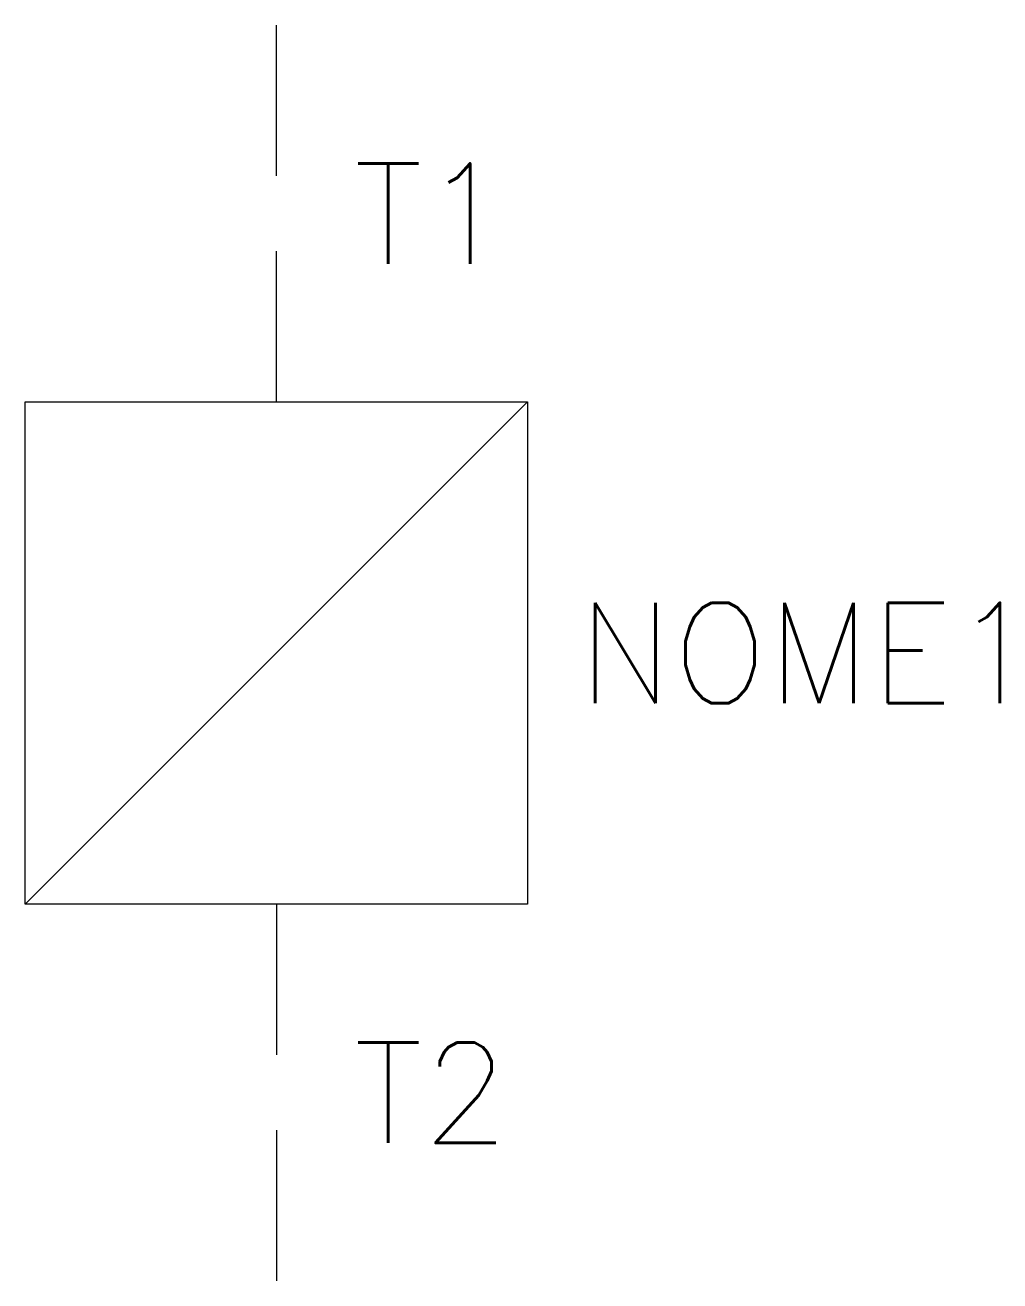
# Model space of a CAD drawing. Extents: x 259.9 to 279.3, y 174.7 to 199.7.
import ezdxf
from ezdxf.enums import TextEntityAlignment as Align

# ---------------------------------------------------------------- set-up
doc = ezdxf.new("R2010")
doc.units = 0
doc.header["$MEASUREMENT"] = 0
doc.layers.get('0').update_dxf_attribs({"linetype": 'CONTINUOUS'})
doc.styles.add('ROMANS', font='romans')

msp = doc.modelspace()

# ---------------------------------------------------------------- linework, layer by layer
for p, q in [((264.852, 196.748), (264.852, 199.748)), ((264.852, 192.248), (264.852, 195.248)), ((259.852, 182.248), (269.852, 192.248)), ((264.852, 182.248), (264.852, 179.248)), ((264.852, 177.748), (264.852, 174.748))]:
    msp.add_line(p, q)
msp.add_lwpolyline([(259.852, 192.248), (269.852, 192.248), (269.852, 182.248), (259.852, 182.248)], close=True)

# ---------------------------------------------------------------- texts
at = {"lineweight": -3, "style": 'ROMANS'}
for tag, p in [('T1', (266.393, 195.994)), ('NOME1', (270.852, 187.248)), ('T2', (266.393, 178.494))]:
    msp.add_attdef(tag, text='', height=2, dxfattribs=at).set_placement(p, align=Align.MIDDLE_LEFT)

doc.saveas('drawing.dxf')
